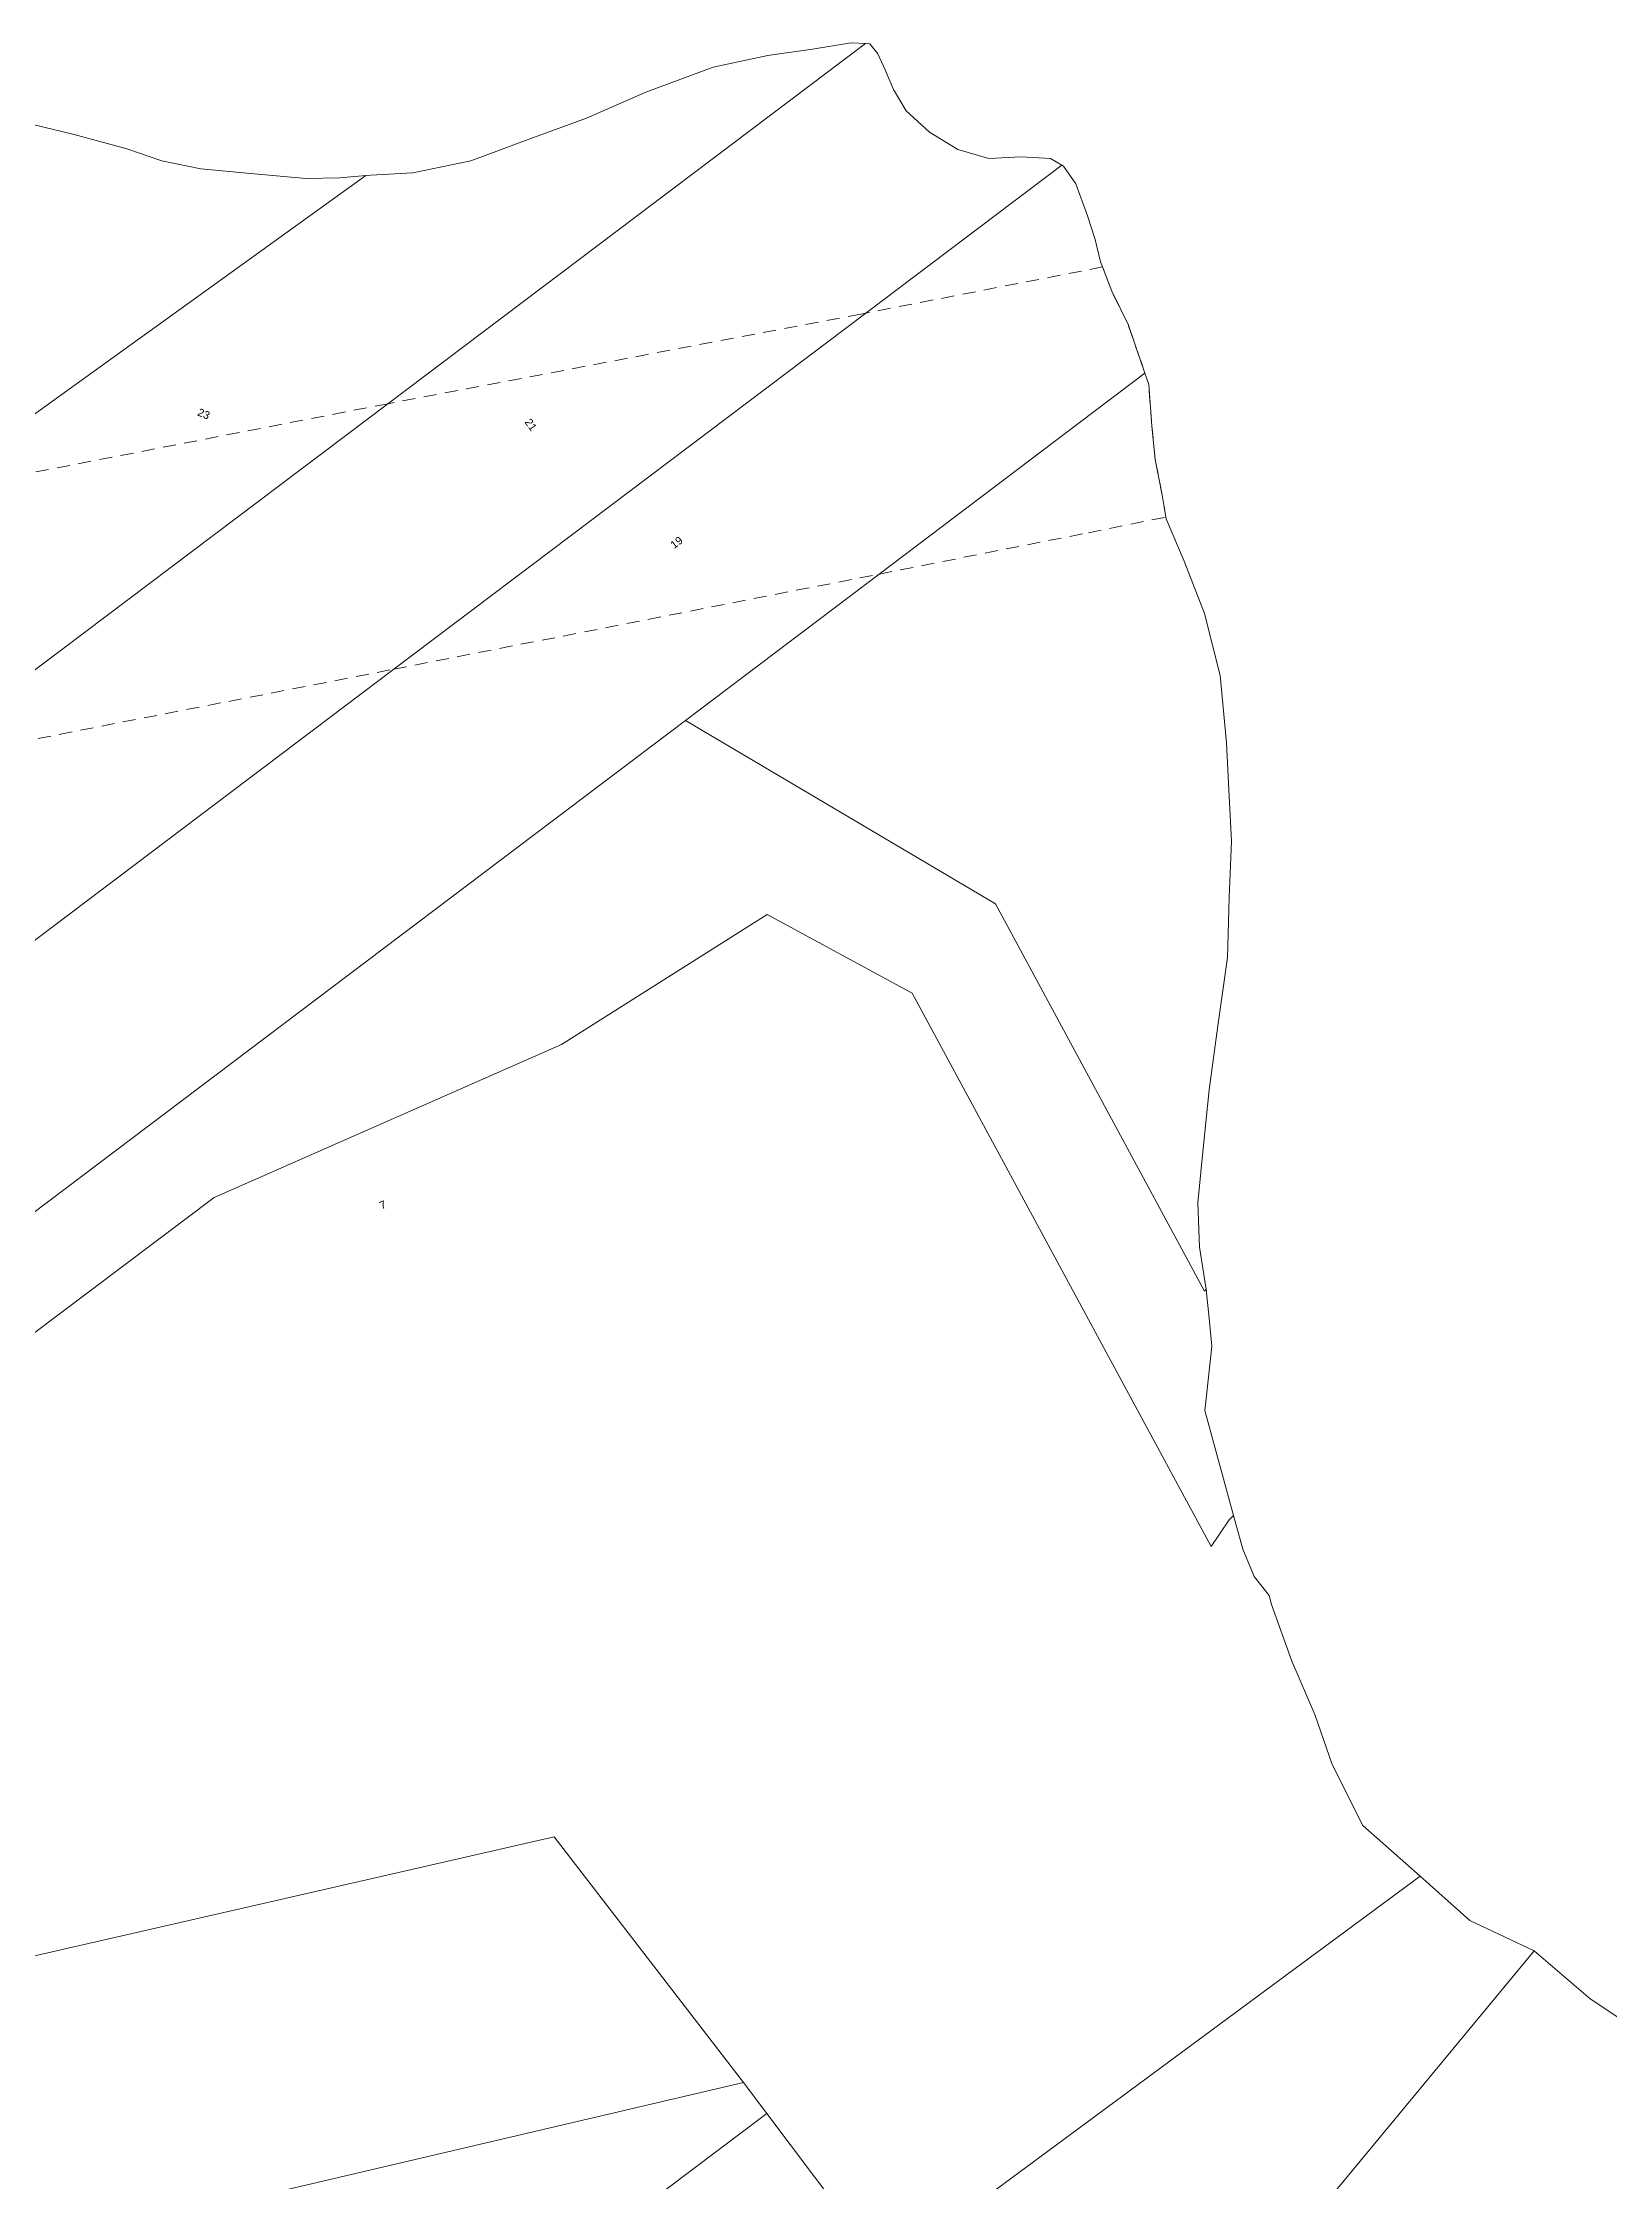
# Model space of a CAD drawing. Header units: metres. Extents: x 308278 to 310511, y 6271134 to 6272874.
# Drawn here: x 309389 to 309751.7, y 6272287.7 to 6272782.7 of the extents above; entities that cross this region are included whole.
import ezdxf

# ---------------------------------------------------------------- set-up
doc = ezdxf.new("R2010")
doc.units = ezdxf.units.M
doc.linetypes.add('Dash', pattern=[5, 3, -2])
doc.linetypes.add('DASHED', pattern=[19.05, 12.7, -6.35])
for name, color, linetype, lineweight in [('Cadastre Easements_SP_EXT', 58, 'DASHED', 15), ('Cadastre Land Parcels_SP_EXT', 118, 'Continuous', 15), ('Cadastre Roads_SP_EXT', 218, 'Continuous', 15)]:
    doc.layers.add(name, color=color, linetype=linetype, lineweight=lineweight)
doc.styles.get("Standard").update_dxf_attribs({"font": 'arial.ttf'})

msp = doc.modelspace()

# ---------------------------------------------------------------- linework, layer by layer
at = {"layer": 'Cadastre Easements_SP_EXT', "linetype": 'Dash'}
msp.add_lwpolyline([(309358.456, 6272615.962), (309470.241, 6272637.727), (309582.642, 6272659.752), (309631.091, 6272669.332), (309649.013, 6272672.926), (309648.188, 6272678.007), (309646.547, 6272686.3), (309645.816, 6272694.103), (309645.057, 6272703.61), (309644.181, 6272706.268), (309643.005, 6272709.665), (309640.366, 6272717.377), (309636.521, 6272725.252), (309634.38, 6272730.841), (309579.538, 6272720.169), (309578.4, 6272719.952), (309468.864, 6272699.186), (309361.348, 6272678.348)], dxfattribs=at)
at = {"layer": 'Cadastre Land Parcels_SP_EXT', "linetype": 'Continuous'}
for points in [[(309358.456, 6272615.962), (309468.864, 6272699.186), (309579.505, 6272782.582), (309576.131, 6272782.742), (309567.203, 6272781.236), (309556.864, 6272779.8), (309544.236, 6272777.103), (309528.656, 6272771.322), (309514.895, 6272765.279), (309502.01, 6272760.563), (309488.129, 6272755.422), (309474.698, 6272752.609), (309464.943, 6272752.091), (309463.813, 6272751.987), (309361.348, 6272678.348), (309242.815, 6272593.157), (309219.957, 6272576.729), (309166.63, 6272532.173), (309202.206, 6272517.631), (309211.266, 6272505.008), (309358.456, 6272615.962)], [(309600.857, 6272758.007), (309594.278, 6272762.041), (309588.885, 6272766.976), (309585.976, 6272771.926), (309584.062, 6272776.484), (309582.353, 6272780.149), (309580.451, 6272782.522), (309579.505, 6272782.582), (309468.864, 6272699.186), (309358.456, 6272615.962), (309211.266, 6272505.008), (309217.129, 6272496.841), (309253.633, 6272524.326), (309282.912, 6272496.418), (309470.241, 6272637.727), (309579.538, 6272720.169), (309624.927, 6272754.405), (309622.325, 6272755.946), (309615.569, 6272756.304), (309608.021, 6272755.962), (309600.857, 6272758.007)], [(309449.974, 6272751.316), (309437.075, 6272752.484), (309425.576, 6272753.574), (309416.558, 6272755.409), (309408.423, 6272758.157), (309396.284, 6272761.534), (309386.658, 6272763.855), (309379.161, 6272766.175), (309228.83, 6272653.04), (309102.86, 6272558.235), (309109.96, 6272555.332), (309166.63, 6272532.173), (309219.957, 6272576.729), (309242.815, 6272593.157), (309361.348, 6272678.348), (309463.813, 6272751.987), (309457.758, 6272751.456), (309449.974, 6272751.316)], [(309537.774, 6272625.839), (309582.642, 6272659.752), (309644.181, 6272706.268), (309643.005, 6272709.665), (309640.366, 6272717.377), (309636.521, 6272725.252), (309634.38, 6272730.841), (309633.91, 6272732.066), (309632.65, 6272737.223), (309630.88, 6272742.665), (309628.15, 6272750.075), (309625.323, 6272754.184), (309624.927, 6272754.405), (309579.538, 6272720.169), (309470.241, 6272637.727), (309282.912, 6272496.418), (309253.633, 6272524.326), (309217.129, 6272496.841), (309269.703, 6272423.56), (309537.774, 6272625.839)], [(309658.389, 6272494.209), (309656.787, 6272503.974), (309656.417, 6272514.189), (309657.537, 6272525.232), (309659.09, 6272540.39), (309661.05, 6272555.154), (309663.292, 6272571.026), (309663.664, 6272584.862), (309664.249, 6272597.9), (309663.65, 6272609.816), (309663.069, 6272620.73), (309661.608, 6272636.24), (309657.963, 6272650.61), (309653.251, 6272662.759), (309649.081, 6272672.511), (309649.013, 6272672.926), (309648.188, 6272678.007), (309646.547, 6272686.3), (309645.816, 6272694.103), (309645.057, 6272703.61), (309644.181, 6272706.268), (309582.641, 6272659.752), (309537.774, 6272625.839), (309609.589, 6272583.42), (309657.944, 6272493.734), (309658.389, 6272494.209)], [(309590.282, 6272562.736), (309556.681, 6272580.991), (309509.082, 6272550.833), (309428.65, 6272515.43), (309280.6, 6272404.108), (309290.838, 6272390.229), (309261.027, 6272311.058), (309507.371, 6272367.428), (309551.216, 6272310.601), (309556.629, 6272303.411), (309584.128, 6272266.883), (309707.902, 6272358.372), (309694.606, 6272370.041), (309687.502, 6272384.175), (309683.552, 6272395.778), (309678.184, 6272408.152), (309673.501, 6272421.239), (309672.955, 6272423.295), (309669.459, 6272427.687), (309666.823, 6272434.023), (309664.675, 6272441.855), (309663.706, 6272440.814), (309659.514, 6272434.624), (309590.282, 6272562.736)], [(309325.872, 6272254.115), (309342.955, 6272259.108), (309381.657, 6272270.421), (309389.509, 6272272.717), (309421.67, 6272280.253), (309439.001, 6272284.313), (309551.216, 6272310.601), (309507.371, 6272367.428), (309261.027, 6272311.058), (309251.19, 6272284.914), (309250.171, 6272282.087), (309249.228, 6272279.238), (309248.363, 6272276.367), (309247.589, 6272273.519), (309246.926, 6272270.764), (309246.342, 6272267.993), (309245.839, 6272265.211), (309245.413, 6272262.415), (309245.07, 6272259.61), (309241.832, 6272229.553), (309325.872, 6272254.115)], [(309556.629, 6272303.411), (309551.216, 6272310.601), (309439.001, 6272284.313), (309452.411, 6272224.953), (309556.629, 6272303.411)], [(309491.5, 6272197.149), (309584.128, 6272266.883), (309556.629, 6272303.411), (309452.411, 6272224.953), (309456.048, 6272208.855), (309457.926, 6272200.54), (309460.286, 6272190.096), (309491.5, 6272197.149)]]:
    msp.add_lwpolyline(points, close=True, dxfattribs=at)
for points in [[(309532.482, 6272097.173), (309734.281, 6272341.062), (309719.436, 6272348.068), (309707.902, 6272358.372), (309584.128, 6272266.883)], [(309760.37, 6272321.25), (309747.253, 6272329.953), (309734.281, 6272341.062), (309532.482, 6272097.173), (309535.877, 6272082.308), (309536.847, 6272082.86), (309537.856, 6272083.343), (309538.897, 6272083.749), (309539.965, 6272084.078), (309541.054, 6272084.328), (309542.159, 6272084.497), (309543.273, 6272084.585), (309544.39, 6272084.591), (309545.505, 6272084.515), (309546.612, 6272084.358), (309547.704, 6272084.119), (309548.775, 6272083.803), (309549.82, 6272083.408), (309550.834, 6272082.936), (309551.81, 6272082.394), (309552.744, 6272081.78), (309553.631, 6272081.101), (309554.466, 6272080.357), (309777.749, 6272237.719)]]:
    msp.add_lwpolyline(points, dxfattribs=at)
at = {"layer": 'Cadastre Roads_SP_EXT', "linetype": 'Continuous'}
msp.add_lwpolyline([(309658.389, 6272494.209), (309657.944, 6272493.734), (309609.589, 6272583.42), (309537.774, 6272625.839), (309269.703, 6272423.56), (309274.414, 6272415.15), (309280.6, 6272404.108), (309428.65, 6272515.43), (309509.082, 6272550.833), (309556.681, 6272580.991), (309590.282, 6272562.736), (309659.514, 6272434.624), (309663.706, 6272440.814), (309664.675, 6272441.855), (309658.086, 6272466.167), (309658.299, 6272468.11), (309659.707, 6272481.01), (309658.967, 6272488.303), (309658.472, 6272493.297), (309658.461, 6272493.779), (309658.389, 6272494.209)], close=True, dxfattribs=at)

# ---------------------------------------------------------------- texts
at = {"layer": 'Cadastre Land Parcels_SP_EXT'}
for s, rotation, p in [('23', 337.76501, (309424.631, 6272696.546)), ('21', 305.58566, (309500.462, 6272694.947)), ('19', 37.03958, (309535.151, 6272665.508)), ('7', 23.75635, (309467.447, 6272512.642))]:
    msp.add_text(s, height=1.8, rotation=rotation, dxfattribs=at).set_placement(p)

doc.saveas('drawing.dxf')
